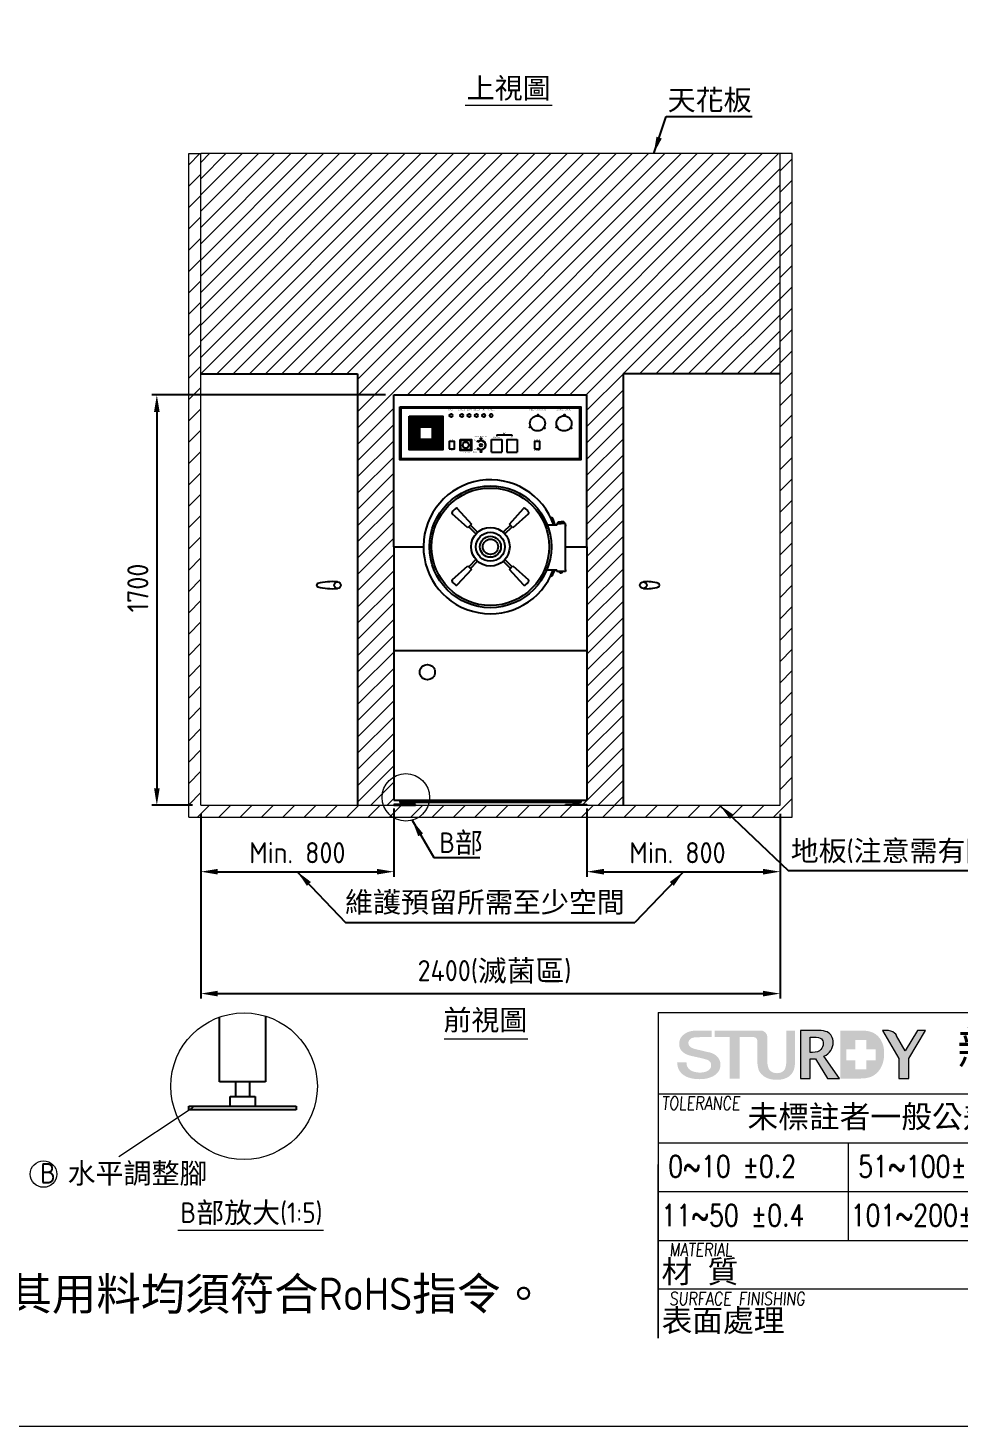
# Model space of a CAD drawing. Header units: millimetres. Extents: x -170975 to 84078, y -629 to 13147.
# Drawn here: x 75297 to 79155, y -629 to 5164 of the extents above; entities that cross this region are included whole.
import ezdxf

# ---------------------------------------------------------------- set-up
doc = ezdxf.new("R2010")
doc.units = ezdxf.units.MM
doc.linetypes.add('HIDDEN', pattern=[9.525, 6.35, -3.175])
doc.layers.get('0').update_dxf_attribs({"lineweight": 25})
for name, color, linetype, lineweight in [('D', 3, 'Continuous', 9), ('F', 7, 'Continuous', 15), ('H', 2, 'HIDDEN', 15), ('S', 4, 'Continuous', 15)]:
    doc.layers.add(name, color=color, linetype=linetype, lineweight=lineweight)
doc.styles.get("Standard").update_dxf_attribs({"font": 'KAIU.TTF'})
doc.styles.add('STU25', font='isocp2.shx')
doc.styles.add('Text', font='romans.shx', dxfattribs={"width": 0.8, "oblique": 10})
doc.dimstyles.new('STU25', dxfattribs={"dimscale": 35, "dimtxt": 2.5, "dimasz": 2, "dimexe": 0.6, "dimexo": 1, "dimgap": 1, "dimtad": 1, "dimdsep": 46, "dimtxsty": 'STU25', "dimcen": 2, "dimazin": 2, "dimtfac": 1, "dimtmove": 0, "dimatfit": 3, "dimfxl": 0, "dimtolj": 1, "dimtzin": 0, "dimarcsym": 0})
doc.dimstyles.new('STU25$7', dxfattribs={"dimscale": 35, "dimtxt": 2.5, "dimasz": 2, "dimexe": 1.25, "dimexo": 0.625, "dimgap": 1, "dimtad": 0, "dimdec": 4, "dimdsep": 46, "dimtxsty": 'STU25', "dimcen": 2.5, "dimazin": 2, "dimtfac": 1, "dimtdec": 4, "dimtmove": 0, "dimatfit": 3, "dimfxl": 0, "dimtolj": 1, "dimtzin": 0, "dimarcsym": 0})

# ---------------------------------------------------------------- blocks, each defined once
blk = doc.blocks.new('*D6')
at = {"layer": 'D', "color": 0, "lineweight": -2}
for p, q in [((76013.4, 1908.2), (76013.4, 1141.7)), ((78413.4, 1908.2), (78413.4, 1141.7)), ((76083.4, 1162.7), (78343.4, 1162.7))]:
    blk.add_line(p, q, dxfattribs=at)
at = {"layer": 'D', "color": 0}
for points in [[(76083.4, 1174.3), (76083.4, 1151), (76013.4, 1162.7)], [(78343.4, 1151), (78343.4, 1174.3), (78413.4, 1162.7)]]:
    blk.add_solid(points, dxfattribs=at)
at = {"layer": 'Defpoints', "color": 0}
for p in [(76013.4, 1943.2), (78413.4, 1943.2), (78413.4, 1162.7)]:
    blk.add_point(p, dxfattribs=at)
at = {"layer": 'D', "color": 0, "insert": (77230.3, 1252.8), "char_height": 87.5, "attachment_point": 5, "style": 'STU25'}
blk.add_mtext('\\A1;2400({\\f標楷體|b0|i0|c136|p65;滅菌區})', dxfattribs=at)
blk = doc.blocks.new('*D8')
at = {"layer": 'D', "color": 0, "lineweight": -2}
for p, q in [((76813.4, 1929.2), (76813.4, 1646.8)), ((76013.4, 1908.2), (76013.4, 1646.8)), ((76083.4, 1667.8), (76743.4, 1667.8))]:
    blk.add_line(p, q, dxfattribs=at)
at = {"layer": 'D', "color": 0}
for points in [[(76083.4, 1679.5), (76083.4, 1656.1), (76013.4, 1667.8)], [(76743.4, 1656.1), (76743.4, 1679.5), (76813.4, 1667.8)]]:
    blk.add_solid(points, dxfattribs=at)
at = {"layer": 'Defpoints', "color": 0}
for p in [(76013.4, 1943.2), (76813.4, 1964.2), (76813.4, 1667.8)]:
    blk.add_point(p, dxfattribs=at)
at = {"layer": 'D', "color": 0, "insert": (76413.4, 1746.5), "char_height": 87.5, "attachment_point": 5, "style": 'STU25'}
blk.add_mtext('\\A1;Min. 800', dxfattribs=at)
blk = doc.blocks.new('*D9')
at = {"layer": 'D', "color": 0, "lineweight": -2}
for p, q in [((77613.4, 1929.2), (77613.4, 1646.8)), ((78413.4, 1908.2), (78413.4, 1646.8)), ((77683.4, 1667.8), (78343.4, 1667.8))]:
    blk.add_line(p, q, dxfattribs=at)
at = {"layer": 'D', "color": 0}
for points in [[(77683.4, 1679.5), (77683.4, 1656.1), (77613.4, 1667.8)], [(78343.4, 1656.1), (78343.4, 1679.5), (78413.4, 1667.8)]]:
    blk.add_solid(points, dxfattribs=at)
at = {"layer": 'Defpoints', "color": 0}
for p in [(77613.4, 1964.2), (78413.4, 1943.2), (78413.4, 1667.8)]:
    blk.add_point(p, dxfattribs=at)
at = {"layer": 'D', "color": 0, "insert": (77988.4, 1746.5), "char_height": 87.5, "attachment_point": 5, "style": 'STU25'}
blk.add_mtext('\\A1;Min. 800', dxfattribs=at)
blk = doc.blocks.new('*D10')
at = {"layer": 'D', "color": 0, "lineweight": -2}
for p, q in [((76778.4, 3643.2), (75810.3, 3643.2)), ((75831.3, 3573.2), (75831.3, 2013.2)), ((75978.4, 1943.2), (75810.3, 1943.2))]:
    blk.add_line(p, q, dxfattribs=at)
at = {"layer": 'D', "color": 0}
for points in [[(75843, 3573.2), (75819.7, 3573.2), (75831.3, 3643.2)], [(75819.7, 2013.2), (75843, 2013.2), (75831.3, 1943.2)]]:
    blk.add_solid(points, dxfattribs=at)
at = {"layer": 'Defpoints', "color": 0}
for p in [(76813.4, 3643.2), (75831.3, 1943.2), (76013.4, 1943.2)]:
    blk.add_point(p, dxfattribs=at)
at = {"layer": 'D', "color": 0, "insert": (75752.6, 2843.2), "char_height": 87.5, "attachment_point": 5, "rotation": 90, "style": 'STU25'}
blk.add_mtext('\\A1;1700', dxfattribs=at)
blk = doc.blocks.new('新駿LOGO')
at = {"layer": 'F'}
h = blk.add_hatch(color=256, dxfattribs=at)
edge = h.paths.add_edge_path()
edge.add_spline(control_points=[(-529.05, -442.14), (-529.05, -442.31), (-529.02, -442.45), (-528.95, -442.56), (-528.89, -442.68), (-528.8, -442.78), (-528.69, -442.85), (-528.57, -442.93), (-528.44, -442.98), (-528.29, -443.01), (-528.15, -443.05), (-527.99, -443.07), (-527.81, -443.07), (-527.62, -443.07), (-527.47, -443.05), (-527.33, -443.01), (-527.2, -442.97), (-527.09, -442.92), (-527.01, -442.86), (-526.93, -442.8), (-526.87, -442.73), (-526.83, -442.65), (-526.8, -442.57), (-526.78, -442.49), (-526.78, -442.41), (-526.78, -442.25), (-526.82, -442.13), (-526.91, -442.05), (-526.99, -441.97), (-527.08, -441.91), (-527.18, -441.88), (-527.36, -441.83), (-527.56, -441.77), (-527.79, -441.72), (-528.02, -441.67), (-528.3, -441.61), (-528.64, -441.53), (-528.85, -441.48), (-529.02, -441.41), (-529.16, -441.34), (-529.3, -441.26), (-529.41, -441.17), (-529.5, -441.07), (-529.58, -440.98), (-529.64, -440.87), (-529.67, -440.77), (-529.7, -440.66), (-529.72, -440.55), (-529.72, -440.43), (-529.72, -440.22), (-529.67, -440.03), (-529.57, -439.87), (-529.46, -439.71), (-529.33, -439.58), (-529.16, -439.47), (-528.99, -439.37), (-528.85, -439.31), (-528.64, -439.26), (-528.43, -439.21), (-528.13, -439.2), (-527.91, -439.2), (-527.66, -439.2), (-526.73, -439.2), (-526.73, -439.2), (-526.73, -439.2), (-526.73, -439.81), (-526.73, -439.81), (-526.73, -439.81), (-528.14, -439.8), (-528.28, -439.83), (-528.39, -439.85), (-528.48, -439.86), (-528.56, -439.9), (-528.65, -439.94), (-528.72, -440), (-528.78, -440.07), (-528.84, -440.14), (-528.87, -440.23), (-528.87, -440.34), (-528.87, -440.5), (-528.81, -440.62), (-528.7, -440.7), (-528.6, -440.79), (-528.46, -440.85), (-528.28, -440.9), (-528.27, -440.9), (-528.19, -440.92), (-528.07, -440.95), (-527.94, -440.98), (-527.8, -441.01), (-527.65, -441.05), (-527.49, -441.09), (-527.34, -441.12), (-527.19, -441.16), (-527.04, -441.19), (-526.94, -441.21), (-526.87, -441.23), (-526.71, -441.27), (-526.58, -441.34), (-526.46, -441.41), (-526.34, -441.49), (-526.24, -441.58), (-526.16, -441.67), (-526.08, -441.77), (-526.02, -441.88), (-525.98, -441.99), (-525.94, -442.1), (-525.92, -442.22), (-525.92, -442.33), (-525.92, -442.57), (-525.98, -442.78), (-526.09, -442.95), (-526.2, -443.12), (-526.35, -443.26), (-526.53, -443.37), (-526.71, -443.48), (-526.92, -443.55), (-527.15, -443.61), (-527.39, -443.66), (-527.62, -443.68), (-527.87, -443.68), (-528.14, -443.68), (-528.41, -443.65), (-528.65, -443.59), (-528.9, -443.53), (-529.11, -443.44), (-529.3, -443.31), (-529.48, -443.19), (-529.63, -443.03), (-529.74, -442.83), (-529.84, -442.64), (-529.9, -442.41), (-529.91, -442.14), (-529.91, -442.14), (-529.05, -442.14), (-529.05, -442.14)], knot_values=[0, 0, 0, 0, 1, 1, 1, 2, 2, 2, 3, 3, 3, 4, 4, 4, 5, 5, 5, 6, 6, 6, 7, 7, 7, 8, 8, 8, 9, 9, 9, 10, 10, 10, 11, 11, 11, 12, 12, 12, 13, 13, 13, 14, 14, 14, 15, 15, 15, 16, 16, 16, 17, 17, 17, 18, 18, 18, 19, 19, 19, 20, 20, 20, 21, 21, 21, 22, 22, 22, 23, 23, 23, 24, 24, 24, 25, 25, 25, 26, 26, 26, 27, 27, 27, 28, 28, 28, 29, 29, 29, 30, 30, 30, 31, 31, 31, 32, 32, 32, 33, 33, 33, 34, 34, 34, 35, 35, 35, 36, 36, 36, 37, 37, 37, 38, 38, 38, 39, 39, 39, 40, 40, 40, 41, 41, 41, 42, 42, 42, 43, 43, 43, 44, 44, 44, 45, 45, 45, 45], degree=3, periodic=0)
edge = h.paths.add_edge_path()
edge.add_spline(control_points=[(-522.53, -440.14), (-522.54, -440.04), (-522.57, -439.94), (-522.63, -439.9), (-522.77, -439.79), (-522.9, -439.81), (-522.9, -439.81), (-522.9, -439.81), (-523.02, -439.81), (-523.02, -439.81), (-523.02, -439.81), (-524.14, -439.81), (-524.14, -439.81), (-524.14, -439.81), (-524.14, -443.62), (-524.14, -443.62), (-524.14, -443.62), (-525.06, -443.62), (-525.06, -443.62), (-525.06, -443.62), (-525.06, -439.81), (-525.06, -439.81), (-525.06, -439.81), (-526.47, -439.81), (-526.47, -439.81), (-526.47, -439.81), (-526.47, -439.2), (-526.47, -439.2), (-526.47, -439.2), (-522.39, -439.2), (-522.39, -439.2)], knot_values=[5.578051, 5.578051, 5.578051, 5.578051, 6, 6, 6, 7, 7, 7, 8, 8, 8, 9, 9, 9, 10, 10, 10, 11, 11, 11, 12, 12, 12, 13, 13, 13, 14, 14, 14, 15, 15, 15, 15], degree=3, periodic=0)
edge.add_spline(control_points=[(-522.4, -439.2), (-522.31, -439.2), (-522.22, -439.2), (-522.22, -439.2), (-522.22, -439.2), (-521.96, -439.19), (-521.76, -439.41), (-521.58, -439.61), (-521.61, -439.85), (-521.61, -439.85), (-521.61, -439.85), (-521.61, -441.92), (-521.61, -441.92), (-521.61, -442.41), (-521.52, -442.73), (-521.36, -442.89), (-521.19, -443.05), (-520.97, -443.13), (-520.71, -443.13), (-520.45, -443.13), (-520.24, -443.05), (-520.09, -442.89), (-519.93, -442.74), (-519.86, -442.43), (-519.86, -441.98), (-519.86, -441.98), (-519.86, -439.2), (-519.86, -439.2), (-519.86, -439.2), (-519.05, -439.2), (-519.05, -439.2), (-519.05, -439.2), (-519.05, -441.92), (-519.05, -441.92), (-519.05, -442.43), (-519.12, -442.8), (-519.25, -443.02), (-519.38, -443.24), (-519.56, -443.42), (-519.8, -443.54), (-520.05, -443.67), (-520.35, -443.74), (-520.73, -443.74), (-521.09, -443.74), (-521.41, -443.68), (-521.67, -443.56), (-521.93, -443.44), (-522.14, -443.26), (-522.3, -443.03), (-522.45, -442.8), (-522.53, -442.42), (-522.53, -441.91), (-522.53, -441.91), (-522.53, -440.92), (-522.53, -440.14)], knot_values=[0.44538, 0.44538, 0.44538, 0.44538, 1, 1, 1, 2, 2, 2, 3, 3, 3, 4, 4, 4, 5, 5, 5, 6, 6, 6, 7, 7, 7, 8, 8, 8, 9, 9, 9, 10, 10, 10, 11, 11, 11, 12, 12, 12, 13, 13, 13, 14, 14, 14, 15, 15, 15, 16, 16, 16, 17, 17, 17, 17.603917, 17.603917, 17.603917, 17.603917], degree=3, periodic=0)
h = blk.add_hatch(color=256, dxfattribs=at)
edge = h.paths.add_edge_path()
edge.add_spline(control_points=[(-526.47, -439.2), (-526.47, -439.2), (-526.47, -439.81), (-526.47, -439.81)], knot_values=[-14, -14, -14, -14, -13, -13, -13, -13], degree=3, periodic=0)
edge.add_spline(control_points=[(-526.47, -439.81), (-526.47, -439.81), (-525.06, -439.81), (-525.06, -439.81)], knot_values=[-13, -13, -13, -13, -12, -12, -12, -12], degree=3, periodic=0)
edge.add_spline(control_points=[(-525.06, -439.81), (-525.06, -439.81), (-525.06, -443.62), (-525.06, -443.62)], knot_values=[-12, -12, -12, -12, -11, -11, -11, -11], degree=3, periodic=0)
edge.add_spline(control_points=[(-525.06, -443.62), (-525.06, -443.62), (-524.14, -443.62), (-524.14, -443.62)], knot_values=[-11, -11, -11, -11, -10, -10, -10, -10], degree=3, periodic=0)
edge.add_spline(control_points=[(-524.14, -443.62), (-524.14, -443.62), (-524.14, -439.81), (-524.14, -439.81)], knot_values=[-10, -10, -10, -10, -9, -9, -9, -9], degree=3, periodic=0)
edge.add_spline(control_points=[(-524.14, -439.81), (-524.14, -439.81), (-523.02, -439.81), (-523.02, -439.81)], knot_values=[-9, -9, -9, -9, -8, -8, -8, -8], degree=3, periodic=0)
edge.add_spline(control_points=[(-523.02, -439.81), (-523.02, -439.81), (-522.9, -439.81), (-522.9, -439.81)], knot_values=[-8, -8, -8, -8, -7, -7, -7, -7], degree=3, periodic=0)
edge.add_spline(control_points=[(-522.9, -439.81), (-522.9, -439.81), (-522.77, -439.79), (-522.63, -439.9)], knot_values=[-7, -7, -7, -7, -6, -6, -6, -6], degree=3, periodic=0)
edge.add_spline(control_points=[(-522.63, -439.9), (-522.57, -439.94), (-522.54, -440.04), (-522.53, -440.14)], knot_values=[-6, -6, -6, -6, -5.578051, -5.578051, -5.578051, -5.578051], degree=3, periodic=0)
edge.add_spline(control_points=[(-522.53, -440.14), (-522.53, -440.92), (-522.53, -441.91), (-522.53, -441.91)], knot_values=[-17.603917, -17.603917, -17.603917, -17.603917, -17, -17, -17, -17], degree=3, periodic=0)
edge.add_spline(control_points=[(-522.53, -441.91), (-522.53, -442.42), (-522.45, -442.8), (-522.3, -443.03)], knot_values=[-17, -17, -17, -17, -16, -16, -16, -16], degree=3, periodic=0)
edge.add_spline(control_points=[(-522.3, -443.03), (-522.14, -443.26), (-521.93, -443.44), (-521.67, -443.56)], knot_values=[-16, -16, -16, -16, -15, -15, -15, -15], degree=3, periodic=0)
edge.add_spline(control_points=[(-521.67, -443.56), (-521.41, -443.68), (-521.09, -443.74), (-520.73, -443.74)], knot_values=[-15, -15, -15, -15, -14, -14, -14, -14], degree=3, periodic=0)
edge.add_spline(control_points=[(-520.73, -443.74), (-520.35, -443.74), (-520.05, -443.67), (-519.8, -443.54)], knot_values=[-14, -14, -14, -14, -13, -13, -13, -13], degree=3, periodic=0)
edge.add_spline(control_points=[(-519.8, -443.54), (-519.56, -443.42), (-519.38, -443.24), (-519.25, -443.02)], knot_values=[-13, -13, -13, -13, -12, -12, -12, -12], degree=3, periodic=0)
edge.add_spline(control_points=[(-519.25, -443.02), (-519.12, -442.8), (-519.05, -442.43), (-519.05, -441.92)], knot_values=[-12, -12, -12, -12, -11, -11, -11, -11], degree=3, periodic=0)
edge.add_spline(control_points=[(-519.05, -441.92), (-519.05, -441.92), (-519.05, -439.2), (-519.05, -439.2)], knot_values=[-11, -11, -11, -11, -10, -10, -10, -10], degree=3, periodic=0)
edge.add_spline(control_points=[(-519.05, -439.2), (-519.05, -439.2), (-519.86, -439.2), (-519.86, -439.2)], knot_values=[-10, -10, -10, -10, -9, -9, -9, -9], degree=3, periodic=0)
edge.add_spline(control_points=[(-519.86, -439.2), (-519.86, -439.2), (-519.86, -441.98), (-519.86, -441.98)], knot_values=[-9, -9, -9, -9, -8, -8, -8, -8], degree=3, periodic=0)
edge.add_spline(control_points=[(-519.86, -441.98), (-519.86, -442.43), (-519.93, -442.74), (-520.09, -442.89)], knot_values=[-8, -8, -8, -8, -7, -7, -7, -7], degree=3, periodic=0)
edge.add_spline(control_points=[(-520.09, -442.89), (-520.24, -443.05), (-520.45, -443.13), (-520.71, -443.13)], knot_values=[-7, -7, -7, -7, -6, -6, -6, -6], degree=3, periodic=0)
edge.add_spline(control_points=[(-520.71, -443.13), (-520.97, -443.13), (-521.19, -443.05), (-521.36, -442.89)], knot_values=[-6, -6, -6, -6, -5, -5, -5, -5], degree=3, periodic=0)
edge.add_spline(control_points=[(-521.36, -442.89), (-521.52, -442.73), (-521.61, -442.41), (-521.61, -441.92)], knot_values=[-5, -5, -5, -5, -4, -4, -4, -4], degree=3, periodic=0)
edge.add_spline(control_points=[(-521.61, -441.92), (-521.61, -441.92), (-521.61, -439.85), (-521.61, -439.85)], knot_values=[-4, -4, -4, -4, -3, -3, -3, -3], degree=3, periodic=0)
edge.add_spline(control_points=[(-521.61, -439.85), (-521.61, -439.85), (-521.61, -439.85), (-521.61, -439.85)], knot_values=[-3, -3, -3, -3, -2.999949, -2.999949, -2.999949, -2.999949], degree=3, periodic=0)
edge.add_spline(control_points=[(-521.61, -439.85), (-521.61, -439.85), (-521.58, -439.61), (-521.76, -439.41)], knot_values=[-2.999949, -2.999949, -2.999949, -2.999949, -2, -2, -2, -2], degree=3, periodic=0)
edge.add_spline(control_points=[(-521.76, -439.41), (-521.96, -439.19), (-522.22, -439.2), (-522.22, -439.2)], knot_values=[-2, -2, -2, -2, -1, -1, -1, -1], degree=3, periodic=0)
edge.add_spline(control_points=[(-522.22, -439.2), (-522.22, -439.2), (-526.47, -439.2), (-526.47, -439.2)], knot_values=[-15, -15, -15, -15, -14, -14, -14, -14], degree=3, periodic=0)
h = blk.add_hatch(color=256, dxfattribs=at)
edge = h.paths.add_edge_path()
edge.add_spline(control_points=[(-518.54, -443.62), (-518.54, -443.62), (-518.54, -439.2), (-518.54, -439.2), (-518.54, -439.2), (-516.88, -439.2), (-516.88, -439.2), (-516.55, -439.2), (-516.29, -439.25), (-516.11, -439.33), (-515.93, -439.41), (-515.79, -439.54), (-515.69, -439.72), (-515.59, -439.89), (-515.54, -440.08), (-515.54, -440.3), (-515.54, -440.56), (-515.61, -440.8), (-515.76, -441.03), (-515.91, -441.26), (-516.12, -441.44), (-516.39, -441.56), (-516.39, -441.56), (-514.95, -443.62), (-514.95, -443.62), (-514.95, -443.62), (-516.07, -443.62), (-516.07, -443.62), (-516.07, -443.62), (-517.17, -441.81), (-517.17, -441.81), (-517.17, -441.81), (-517.67, -441.81), (-517.67, -441.81), (-517.67, -441.81), (-517.67, -443.62), (-517.67, -443.62), (-517.67, -443.62), (-518.54, -443.62), (-518.54, -443.62)], knot_values=[0, 0, 0, 0, 1, 1, 1, 2, 2, 2, 3, 3, 3, 4, 4, 4, 5, 5, 5, 6, 6, 6, 7, 7, 7, 8, 8, 8, 9, 9, 9, 10, 10, 10, 11, 11, 11, 12, 12, 12, 13, 13, 13, 13], degree=3, periodic=1)
edge = h.paths.add_edge_path(flags=16)
edge.add_spline(control_points=[(-517.67, -441.21), (-517.67, -441.21), (-517.46, -441.21), (-517.46, -441.21), (-517.08, -441.21), (-516.82, -441.13), (-516.68, -440.96), (-516.53, -440.8), (-516.46, -440.61), (-516.46, -440.4), (-516.46, -440.22), (-516.52, -440.08), (-516.63, -439.97), (-516.75, -439.86), (-516.99, -439.81), (-517.35, -439.81), (-517.35, -439.81), (-517.67, -439.81), (-517.67, -439.81), (-517.67, -439.81), (-517.67, -441.21), (-517.67, -441.21)], knot_values=[0, 0, 0, 0, 1, 1, 1, 2, 2, 2, 3, 3, 3, 4, 4, 4, 5, 5, 5, 6, 6, 6, 7, 7, 7, 7], degree=3, periodic=1)
h = blk.add_hatch(color=256, dxfattribs=at)
edge = h.paths.add_edge_path()
edge.add_spline(control_points=[(-514.87, -443.62), (-514.87, -443.62), (-513.05, -443.62), (-513.05, -443.62)], knot_values=[-9, -9, -9, -9, -8, -8, -8, -8], degree=3, periodic=0)
edge.add_spline(control_points=[(-513.05, -443.62), (-512.51, -443.62), (-512.09, -443.52), (-511.79, -443.32)], knot_values=[-8, -8, -8, -8, -7, -7, -7, -7], degree=3, periodic=0)
edge.add_spline(control_points=[(-511.79, -443.32), (-511.48, -443.12), (-511.25, -442.85), (-511.09, -442.5)], knot_values=[-7, -7, -7, -7, -6, -6, -6, -6], degree=3, periodic=0)
edge.add_spline(control_points=[(-511.09, -442.5), (-510.93, -442.15), (-510.85, -441.76), (-510.85, -441.32)], knot_values=[-6, -6, -6, -6, -5, -5, -5, -5], degree=3, periodic=0)
edge.add_spline(control_points=[(-510.85, -441.32), (-510.85, -440.87), (-510.93, -440.49), (-511.1, -440.17)], knot_values=[-5, -5, -5, -5, -4, -4, -4, -4], degree=3, periodic=0)
edge.add_spline(control_points=[(-511.1, -440.17), (-511.27, -439.85), (-511.49, -439.61), (-511.78, -439.45)], knot_values=[-4, -4, -4, -4, -3, -3, -3, -3], degree=3, periodic=0)
edge.add_spline(control_points=[(-511.78, -439.45), (-512.06, -439.29), (-512.46, -439.2), (-512.97, -439.2)], knot_values=[-3, -3, -3, -3, -2, -2, -2, -2], degree=3, periodic=0)
edge.add_spline(control_points=[(-512.97, -439.2), (-512.97, -439.2), (-514.87, -439.2), (-514.87, -439.2)], knot_values=[-2, -2, -2, -2, -1, -1, -1, -1], degree=3, periodic=0)
edge.add_spline(control_points=[(-514.87, -439.2), (-514.87, -439.2), (-514.87, -443.62), (-514.87, -443.62)], knot_values=[-1, -1, -1, -1, 0, 0, 0, 0], degree=3, periodic=0)
h.paths.add_polyline_path([(-514.34, -441.95), (-514.34, -440.92), (-513.51, -440.92), (-513.51, -440.07), (-512.48, -440.07), (-512.48, -440.92), (-511.64, -440.92), (-511.64, -441.95), (-512.48, -441.95), (-512.48, -442.77), (-513.51, -442.77), (-513.51, -441.95)], flags=16)
h = blk.add_hatch(color=256, dxfattribs=at)
edge = h.paths.add_edge_path()
edge.add_spline(control_points=[(-509.51, -443.62), (-509.51, -443.62), (-509.51, -441.77), (-509.51, -441.77), (-509.51, -441.77), (-511, -439.2), (-511, -439.2), (-511, -439.2), (-510.64, -439.2), (-510.64, -439.2), (-510.64, -439.2), (-510.3, -439.19), (-510.04, -439.32), (-509.79, -439.45), (-509.71, -439.68), (-509.71, -439.68), (-509.71, -439.68), (-508.9, -441.07), (-508.9, -441.07), (-508.9, -441.07), (-507.78, -439.2), (-507.78, -439.2), (-507.78, -439.2), (-507.05, -439.2), (-507.05, -439.2), (-507.05, -439.2), (-508.59, -441.77), (-508.59, -441.77), (-508.59, -441.77), (-508.59, -443.62), (-508.59, -443.62), (-508.59, -443.62), (-509.51, -443.62), (-509.51, -443.62)], knot_values=[0, 0, 0, 0, 1, 1, 1, 2, 2, 2, 3, 3, 3, 4, 4, 4, 5, 5, 5, 6, 6, 6, 7, 7, 7, 8, 8, 8, 9, 9, 9, 10, 10, 10, 11, 11, 11, 11], degree=3, periodic=1)
at = {"layer": 'F', "lineweight": 0}
for points, knots in [([(-518.54, -443.62), (-518.54, -443.62), (-518.54, -439.2), (-518.54, -439.2), (-518.54, -439.2), (-516.88, -439.2), (-516.88, -439.2), (-516.55, -439.2), (-516.29, -439.25), (-516.11, -439.33), (-515.93, -439.41), (-515.79, -439.54), (-515.69, -439.72), (-515.59, -439.89), (-515.54, -440.08), (-515.54, -440.3), (-515.54, -440.56), (-515.61, -440.8), (-515.76, -441.03), (-515.91, -441.26), (-516.12, -441.44), (-516.39, -441.56), (-516.39, -441.56), (-514.95, -443.62), (-514.95, -443.62), (-514.95, -443.62), (-516.07, -443.62), (-516.07, -443.62), (-516.07, -443.62), (-517.17, -441.81), (-517.17, -441.81), (-517.17, -441.81), (-517.67, -441.81), (-517.67, -441.81), (-517.67, -441.81), (-517.67, -443.62), (-517.67, -443.62), (-517.67, -443.62), (-518.54, -443.62), (-518.54, -443.62)], [0, 0, 0, 0, 1, 1, 1, 2, 2, 2, 3, 3, 3, 4, 4, 4, 5, 5, 5, 6, 6, 6, 7, 7, 7, 8, 8, 8, 9, 9, 9, 10, 10, 10, 11, 11, 11, 12, 12, 12, 13, 13, 13, 13]), ([(-517.67, -441.21), (-517.67, -441.21), (-517.46, -441.21), (-517.46, -441.21), (-517.08, -441.21), (-516.82, -441.13), (-516.68, -440.96), (-516.53, -440.8), (-516.46, -440.61), (-516.46, -440.4), (-516.46, -440.22), (-516.52, -440.08), (-516.63, -439.97), (-516.75, -439.86), (-516.99, -439.81), (-517.35, -439.81), (-517.35, -439.81), (-517.67, -439.81), (-517.67, -439.81), (-517.67, -439.81), (-517.67, -441.21), (-517.67, -441.21)], [0, 0, 0, 0, 1, 1, 1, 2, 2, 2, 3, 3, 3, 4, 4, 4, 5, 5, 5, 6, 6, 6, 7, 7, 7, 7]), ([(-509.51, -443.62), (-509.51, -443.62), (-509.51, -441.77), (-509.51, -441.77), (-509.51, -441.77), (-511, -439.2), (-511, -439.2), (-511, -439.2), (-510.64, -439.2), (-510.64, -439.2), (-510.64, -439.2), (-510.3, -439.19), (-510.04, -439.32), (-509.79, -439.45), (-509.71, -439.68), (-509.71, -439.68), (-509.71, -439.68), (-508.9, -441.07), (-508.9, -441.07), (-508.9, -441.07), (-507.78, -439.2), (-507.78, -439.2), (-507.78, -439.2), (-507.05, -439.2), (-507.05, -439.2), (-507.05, -439.2), (-508.59, -441.77), (-508.59, -441.77), (-508.59, -441.77), (-508.59, -443.62), (-508.59, -443.62), (-508.59, -443.62), (-509.51, -443.62), (-509.51, -443.62)], [0, 0, 0, 0, 1, 1, 1, 2, 2, 2, 3, 3, 3, 4, 4, 4, 5, 5, 5, 6, 6, 6, 7, 7, 7, 8, 8, 8, 9, 9, 9, 10, 10, 10, 11, 11, 11, 11])]:
    blk.add_open_spline(points, degree=3, knots=knots, dxfattribs=at)
at = {"attachment_point": 1, "style": 'STU25'}
for s, insert, char_height in [('{\\f標楷體|b0|i0|c136|p65;新駿實業股份有限公司}', (-504.12, -439.33), 3.25), ('{\\f標楷體|b0|i0|c136|p65;STURDY\\H0.9667x; \\H1.034x;INDUSTRIAL CO.,LTD.}', (-455.51, -439.78), 3)]:
    blk.add_mtext(s, dxfattribs=dict(at, insert=insert, char_height=char_height))
blk = doc.blocks.new('H421')
at = {"layer": 'F', "color": 7}
for p, q in [((155.91, 38.09), (286.91, 38.09)), ((211.36, 38.09), (286.91, 38.09)), ((155.91, 30.59), (286.91, 30.59)), ((192.41, 30.59), (192.41, 17.09)), ((242.66, 30.59), (242.66, 17.09)), ((257.41, 30.59), (257.41, 17.09)), ((272.16, 30.59), (272.16, 17.09)), ((155.91, 26.09), (227.91, 26.09)), ((173.41, 26.09), (173.41, 17.09)), ((211.41, 26.09), (211.41, 17.09)), ((155.91, 8.09), (155.91, 24.09)), ((155.91, 21.59), (286.91, 21.59)), ((214.91, 21.59), (286.91, 21.59)), ((227.91, 21.59), (286.91, 21.59)), ((155.91, 17.09), (286.91, 17.09)), ((211.41, 17.09), (211.41, 12.59)), ((227.91, 17.09), (227.91, 8.09)), ((286.91, 12.59), (155.91, 12.59))]:
    blk.add_line(p, q, dxfattribs=at)
at = {"layer": 'F'}
for p, q in [((155.91, 38.09), (155.91, 17.09)), ((227.91, 30.59), (227.91, 17.09)), ((155.91, 24.09), (155.91, 16.09)), ((155.91, 17.09), (155.91, 8.09)), ((192.41, 17.09), (192.41, 8.09))]:
    blk.add_line(p, q, dxfattribs=at)
at = {"layer": 'F', "color": 0}
for p, q in [((220.66, 21.32), (220.66, 20.14)), ((223.77, 20.14), (227.5, 20.92)), ((227.5, 20.92), (227.5, 17.84)), ((218.72, 19.38), (219.89, 19.38)), ((220.27, 19.38), (221.04, 19.38)), ((220.66, 19.77), (220.66, 19)), ((221.42, 19.38), (222.57, 19.38)), ((223.49, 19.38), (224.81, 19.38)), ((223.77, 20.14), (223.77, 18.62)), ((225.34, 19.38), (225.81, 19.38)), ((226.31, 19.38), (228.03, 19.38)), ((220.66, 18.62), (220.66, 17.45)), ((223.77, 18.62), (227.5, 17.84))]:
    blk.add_line(p, q, dxfattribs=at)
for radius in [1.54, 0.762]:
    blk.add_circle((220.66, 19.38), radius, dxfattribs=at)
blk.add_blockref('新駿LOGO', (687.56, 475.62))
at = {"layer": 'F', "color": 1, "lineweight": 15, "style": 'Text', "oblique": 5, "width": 0.8}
for s, height, p in [('TOLERANCE', 1.2, (156.23, 29.13)), ('DESIGNED', 1.2, (228.57, 29.01)), ('DRAWN', 1.245, (243.23, 29.03)), ('VERIFIED', 1.2, (257.72, 29.09)), ('APPROVED', 1.2, (272.5, 29.06)), ('VIEWPOINT', 1.2, (211.83, 20.13)), ('MATERIAL', 1.2, (156.92, 15.63)), ('SCALE', 1.2, (193.44, 15.63)), ('UNIT', 1.2, (212.42, 15.63)), ('NAME', 1.2, (229.41, 15.63)), ('SURFACE FINISHING', 1.2, (156.92, 11.13)), ('MODEL NO.', 1.2, (193.44, 11.13)), ('DWG.NO.', 1.2, (229.41, 11.13))]:
    blk.add_text(s, height=height, dxfattribs=at).set_placement(p)
at = {"layer": 'F', "lineweight": -3}
for s, height, p in [('未標註者一般公差表', 2.076, (164.12, 27.45)), ('未標示之圓角為R1導角為C1', 2.0757, (192.54, 27.58)), ('設計:', 2.076, (228.54, 26.61)), ('繪圖:', 2.076, (243.32, 26.66)), ('校核:', 2.076, (257.59, 26.57)), ('核准:', 2.076, (272.41, 26.52)), ('視角', 2.076, (211.71, 17.69)), ('材 質', 2.076, (156.21, 13.19)), ('比例', 2.076, (192.73, 13.19)), ('單位', 2.076, (211.71, 13.19)), ('圖 名', 2.076, (228.7, 13.19)), ('表面處理', 2.076, (156.21, 8.69)), ('代表機種', 2.076, (192.73, 8.69)), ('圖 號', 2.076, (228.7, 8.69))]:
    blk.add_text(s, height=height, dxfattribs=at).set_placement(p)
at = {"layer": 'F', "lineweight": 20, "style": 'Text', "width": 0.8}
for s, p in [('0~10 ±0.2', (156.82, 22.91)), ('51~100±0.6', (174.32, 22.91)), ('201~500±1', (192.72, 22.91)), ('ANGLE  ±1%%D', (212.68, 22.91)), ('11~50 ±0.4', (156.2, 18.41)), ('101~200±0.8', (173.63, 18.41)), ('501~X  ±2', (192.72, 18.41))]:
    blk.add_text(s, height=2, dxfattribs=at).set_placement(p)

msp = doc.modelspace()

# ---------------------------------------------------------------- hatches: boundary and pattern name
h = msp.add_hatch(color=256)
h.paths.add_polyline_path([(76838.402, 3594.169), (76838.402, 3374.169), (77588.402, 3374.169), (77588.402, 3594.169)])
h.paths.add_polyline_path([(76843.902, 3589.669), (76843.902, 3379.169), (77582.902, 3379.169), (77582.902, 3589.669)], flags=16)
h = msp.add_hatch(color=256)
h.paths.add_polyline_path([(77134.402, 3458.419), (77088.402, 3458.419), (77088.402, 3412.419), (77134.402, 3412.419)])
h.paths.add_polyline_path([(77131.402, 3455.419), (77131.402, 3415.419), (77091.402, 3415.419), (77091.402, 3455.419)], flags=16)
at = {"layer": 'D'}
h = msp.add_hatch(dxfattribs=at)
h.set_pattern_fill('ANSI31', color=256, scale=15, style=0)
h.set_pattern_definition([(45, (49851.345, -2.88), (-33.67596, 33.67596), [])])
h.paths.add_polyline_path([(77613.402, 3644.169), (77613.402, 3014.169), (77613.402, 2584.169), (77613.402, 1964.169), (77588.402, 1964.169), (77588.402, 1954.169), (77578.794, 1954.169), (77578.794, 1949.065), (77581.691, 1946.169), (77612.902, 1946.169), (77612.902, 1943.169), (77763.402, 1943.169), (77763.402, 3730.104), (78413.402, 3730.104), (78413.402, 4643.169), (76013.402, 4643.169), (76013.402, 3730.104), (76663.402, 3730.104), (76663.402, 1943.169), (76813.902, 1943.169), (76813.902, 1946.169), (76845.113, 1946.169), (76848.01, 1949.065), (76848.01, 1954.169), (76838.402, 1954.169), (76838.402, 1964.169), (76813.402, 1964.169), (76813.402, 2584.169), (76813.402, 3014.169), (76813.402, 3644.169)])
at = {"layer": 'H', "ltscale": 5}
h = msp.add_hatch(dxfattribs=at)
h.set_pattern_fill('ANSI31', color=256, scale=500, style=0)
h.set_pattern_definition([(45, (294213.47, 22559.1), (-44.194174, 44.194174), [])])
h.paths.add_polyline_path([(78463.402, 1893.169), (78463.402, 4643.169), (78413.402, 4643.169), (78413.402, 1943.169), (76013.402, 1943.169), (76013.402, 4643.169), (75963.402, 4643.169), (75963.402, 1893.169)])
h.paths.add_polyline_path([(78463.402, 4643.169), (78413.402, 4643.169)], flags=16)
h.paths.add_polyline_path([(75963.402, 4643.169), (76013.402, 4643.169)], flags=16)

# ---------------------------------------------------------------- linework, layer by layer
for p, q in [((76013.402, 3730.104), (76663.402, 3730.104)), ((76663.402, 3730.104), (76663.402, 1943.169)), ((77763.402, 3730.104), (77763.402, 1943.169)), ((78413.402, 3730.104), (77763.402, 3730.104)), ((76813.402, 3014.169), (76813.402, 3644.169)), ((76813.402, 3644.169), (77613.402, 3644.169)), ((77613.402, 3014.169), (77613.402, 3644.169)), ((76843.902, 3589.669), (77582.902, 3589.669)), ((76843.902, 3379.169), (76843.902, 3589.669)), ((76876.402, 3555.169), (76920.402, 3511.169)), ((76972.402, 3511.169), (77016.402, 3555.169)), ((77582.902, 3589.669), (77582.902, 3379.169)), ((77239.402, 3478.169), (77302.402, 3478.169)), ((77239.402, 3478.169), (77239.402, 3473.169)), ((77269.902, 3478.169), (77269.902, 3483.169)), ((77302.402, 3478.169), (77302.402, 3473.169)), ((76920.402, 3459.169), (76876.402, 3415.169)), ((76972.402, 3459.169), (77016.402, 3415.169)), ((77161.674, 3447.897), (77158.846, 3450.725)), ((77161.674, 3422.441), (77158.846, 3419.613)), ((77160.985, 3450.001), (77159.569, 3451.416)), ((77160.985, 3420.337), (77159.569, 3418.922)), ((77183.402, 3453.03), (77184.302, 3454.816)), ((77184.284, 3452.557), (77185.185, 3454.345)), ((77218.052, 3458.169), (77260.752, 3458.169)), ((77218.052, 3405.669), (77218.052, 3458.169)), ((77260.752, 3458.169), (77260.752, 3405.669)), ((77281.052, 3458.169), (77281.052, 3405.669)), ((77281.052, 3458.169), (77323.752, 3458.169)), ((77323.752, 3458.169), (77323.752, 3405.669)), ((77582.902, 3379.169), (76843.902, 3379.169)), ((77218.052, 3405.669), (77260.752, 3405.669)), ((77281.052, 3405.669), (77323.752, 3405.669)), ((77119.82, 3092.901), (77055.12, 3151.237)), ((77076.333, 3172.451), (77134.67, 3107.75)), ((77292.134, 3107.75), (77350.47, 3172.451)), ((77371.684, 3151.237), (77306.983, 3092.901)), ((77463.895, 3133.581), (77469.312, 3136.163)), ((77134.67, 3107.75), (77119.82, 3092.901)), ((77123.886, 3096.967), (77153.574, 3067.279)), ((77160.292, 3073.997), (77130.604, 3103.685)), ((77296.2, 3103.685), (77266.512, 3073.997)), ((77273.229, 3067.279), (77302.917, 3096.967)), ((77306.983, 3092.901), (77292.134, 3107.75)), ((77488.859, 3103.669), (77439.857, 3103.669)), ((77488.859, 3111.169), (77488.859, 3103.669)), ((77523.859, 3111.169), (77488.859, 3111.169)), ((77494.748, 3117.896), (77493.844, 3116.992)), ((77493.844, 3112.073), (77493.844, 3116.992)), ((77493.844, 3112.073), (77494.748, 3111.169)), ((77494.748, 3117.896), (77506.359, 3117.896)), ((77494.748, 3111.169), (77506.359, 3111.169)), ((77517.971, 3117.896), (77506.359, 3117.896)), ((77517.971, 3111.169), (77506.359, 3111.169)), ((77517.971, 3117.896), (77518.874, 3116.992)), ((77518.874, 3112.073), (77517.971, 3111.169)), ((77518.874, 3112.073), (77518.874, 3116.992)), ((77523.859, 3103.669), (77523.859, 3111.169)), ((77523.859, 3105.169), (77523.859, 3099.169)), ((77523.859, 2918.669), (77523.859, 3103.669)), ((76813.402, 3014.169), (76935.902, 3014.169)), ((76813.402, 3014.169), (76813.402, 2584.169)), ((76813.402, 3014.169), (76935.902, 3014.169)), ((77523.859, 3014.169), (77613.402, 3014.169)), ((77523.859, 3014.169), (77613.402, 3014.169)), ((77613.402, 3014.169), (77613.402, 2584.169)), ((77153.574, 2961.059), (77123.886, 2931.371)), ((77302.917, 2931.371), (77273.229, 2961.059)), ((77055.504, 2877.447), (77119.82, 2935.437)), ((77134.67, 2920.588), (77076.333, 2855.887)), ((77119.82, 2935.437), (77134.67, 2920.588)), ((77130.604, 2924.654), (77160.292, 2954.342)), ((77266.512, 2954.342), (77296.2, 2924.654)), ((77292.134, 2920.588), (77306.983, 2935.437)), ((77350.124, 2856.272), (77292.134, 2920.588)), ((77306.983, 2935.437), (77371.684, 2877.101)), ((77437.393, 2918.669), (77488.859, 2918.669)), ((77488.859, 2911.169), (77488.859, 2918.669)), ((77523.859, 2911.169), (77488.859, 2911.169)), ((77501.552, 2905.774), (77500.826, 2911.169)), ((77501.552, 2905.774), (77506.359, 2905.774)), ((77511.167, 2905.774), (77506.359, 2905.774)), ((77511.167, 2905.774), (77511.893, 2911.169)), ((77523.859, 2923.169), (77523.859, 2929.169)), ((77523.859, 2918.669), (77523.859, 2911.169)), ((77463.895, 2894.757), (77469.312, 2892.175)), ((76813.402, 2584.169), (77613.402, 2584.169)), ((76813.402, 2584.169), (76813.402, 1964.169)), ((76813.402, 2584.169), (77613.402, 2584.169)), ((77613.402, 2584.169), (77613.402, 1964.169)), ((76813.402, 1964.169), (77613.402, 1964.169)), ((76902.902, 1946.169), (76813.902, 1946.169)), ((76813.902, 1946.169), (76813.902, 1943.169)), ((76813.902, 1943.169), (76902.902, 1943.169)), ((76838.402, 1964.169), (76838.402, 1954.169)), ((77588.402, 1954.169), (76838.402, 1954.169)), ((76845.113, 1946.169), (76848.01, 1949.065)), ((76848.01, 1954.169), (76848.01, 1946.169)), ((76868.794, 1954.169), (76848.01, 1954.169)), ((76853.206, 1954.169), (76853.206, 1946.169)), ((76863.598, 1954.169), (76863.598, 1946.169)), ((76868.794, 1946.169), (76868.794, 1954.169)), ((76871.691, 1946.169), (76868.794, 1949.065)), ((76902.902, 1943.169), (76902.902, 1946.169)), ((77523.902, 1946.169), (77612.902, 1946.169)), ((77523.902, 1943.169), (77523.902, 1946.169)), ((77612.902, 1943.169), (77523.902, 1943.169)), ((77555.113, 1946.169), (77558.01, 1949.065)), ((77558.01, 1954.169), (77578.794, 1954.169)), ((77558.01, 1946.169), (77558.01, 1954.169)), ((77563.206, 1954.169), (77563.206, 1946.169)), ((77573.598, 1954.169), (77573.598, 1946.169)), ((77578.794, 1954.169), (77578.794, 1946.169)), ((77581.691, 1946.169), (77578.794, 1949.065)), ((77588.402, 1964.169), (77588.402, 1954.169)), ((77612.902, 1946.169), (77612.902, 1943.169)), ((76091.624, 796.574), (76091.624, 1065.399)), ((76281.624, 1069.374), (76281.624, 796.574)), ((76281.624, 796.574), (76091.624, 796.574)), ((76156.624, 796.574), (76156.624, 736.574)), ((76216.624, 736.574), (76216.624, 796.574)), ((75964.124, 681.574), (75964.124, 696.574)), ((75964.124, 696.574), (76409.124, 696.574)), ((76134.662, 696.574), (76134.662, 736.574)), ((76134.662, 736.574), (76238.586, 736.574)), ((76238.586, 736.574), (76238.586, 696.574)), ((76409.124, 696.574), (76409.124, 681.574)), ((76409.124, 681.574), (75964.124, 681.574))]:
    msp.add_line(p, q)
for points in [[(76838.402, 3594.169), (77588.402, 3594.169), (77588.402, 3374.169), (76838.402, 3374.169)], [(76876.402, 3555.169), (77016.402, 3555.169), (77016.402, 3415.169), (76876.402, 3415.169)], [(76880.402, 3551.169), (77012.402, 3551.169), (77012.402, 3419.169), (76880.402, 3419.169)], [(76884.402, 3547.169), (77008.402, 3547.169), (77008.402, 3423.169), (76884.402, 3423.169)], [(76888.402, 3543.169), (77004.402, 3543.169), (77004.402, 3427.169), (76888.402, 3427.169)], [(76892.402, 3539.169), (77000.402, 3539.169), (77000.402, 3431.169), (76892.402, 3431.169)], [(76896.402, 3535.169), (76996.402, 3535.169), (76996.402, 3435.169), (76896.402, 3435.169)], [(76900.402, 3531.169), (76992.402, 3531.169), (76992.402, 3439.169), (76900.402, 3439.169)], [(76904.402, 3527.169), (76988.402, 3527.169), (76988.402, 3443.169), (76904.402, 3443.169)], [(76908.402, 3523.169), (76984.402, 3523.169), (76984.402, 3447.169), (76908.402, 3447.169)], [(76912.402, 3519.169), (76980.402, 3519.169), (76980.402, 3451.169), (76912.402, 3451.169)], [(76916.402, 3515.169), (76976.402, 3515.169), (76976.402, 3455.169), (76916.402, 3455.169)], [(76920.402, 3511.169), (76972.402, 3511.169), (76972.402, 3459.169), (76920.402, 3459.169)], [(77042.402, 3420.419), (77064.402, 3420.419), (77064.402, 3450.419), (77042.402, 3450.419)], [(77088.402, 3458.419), (77134.402, 3458.419), (77134.402, 3412.419), (77088.402, 3412.419)], [(77091.402, 3455.419), (77131.402, 3455.419), (77131.402, 3415.419), (77091.402, 3415.419)], [(77396.752, 3420.419), (77418.752, 3420.419), (77418.752, 3450.419), (77396.752, 3450.419)]]:
    msp.add_lwpolyline(points, close=True)
for centre, radius in [((77050.402, 3557.919), 6.5), ((77094.402, 3557.919), 6.5), ((77124.902, 3557.919), 6.5), ((77155.402, 3557.919), 6.5), ((77185.902, 3557.919), 6.5), ((77216.402, 3557.919), 6.5), ((77408.402, 3525.419), 31.5), ((77410.285, 3561.354), 1.25), ((77518.402, 3525.419), 31.5), ((77520.285, 3561.354), 1.25), ((77376.326, 3509.075), 1.25), ((77438.594, 3505.812), 1.25), ((77486.326, 3509.075), 1.25), ((77548.594, 3505.812), 1.25), ((77111.402, 3435.419), 12.5), ((77174.402, 3435.169), 5), ((77174.402, 3462.669), 2.1), ((77174.402, 3407.669), 2.1), ((77213.402, 3014.169), 252.5), ((77213.402, 3014.169), 243.5), ((77213.402, 3014.169), 80), ((77213.402, 3014.169), 60), ((77213.402, 3014.169), 43.5), ((77213.402, 3014.169), 31.5), ((76579.779, 2855.002), 13.838), ((77847.025, 2855.002), 13.838), ((76952.2, 2494.67), 31.5)]:
    msp.add_circle(centre, radius)
for centre, radius, start, end in [((77174.402, 3435.169), 22, 132.3947487, 135), ((77174.402, 3435.169), 22, 225, 227.6052513), ((77174.402, 3435.169), 20, 63.256316, 132.134016), ((77174.402, 3435.169), 20, 227.865984, 60.3903321), ((77174.402, 3435.169), 18, 225, 135), ((77174.402, 3435.169), 22, 60.6510648, 63.256316), ((77213.402, 3014.169), 277.5, 18.8155451, 339.8704401), ((77058.66, 3154.778), 5.007, 146.3528854, 225), ((77100.921, 3126.65), 55.773, 123.6471146, 146.3528854), ((77072.793, 3168.91), 5.007, 39.0781277, 123.6471146), ((77354.011, 3168.91), 5.007, 56.3528854, 135), ((77325.882, 3126.65), 55.773, 33.6471146, 56.3528854), ((77368.143, 3154.778), 5.007, 309.0781277, 33.6471146), ((77213.402, 3014.169), 277.5, 18.8155451, 25.4874464), ((77213.402, 3014.169), 283.5, 18.402875, 25.4874464), ((77213.402, 3014.169), 277.5, 334.5125536, 339.8704401), ((77213.402, 3014.169), 283.5, 334.5125536, 340.3142759), ((76500.762, 2855.002), 7.438, 92.8712944, 267.1287056), ((76560.149, 2617.119), 252.485, 85.5409351, 104.3434458), ((76560.149, 3092.885), 252.485, 255.6565542, 274.4590649), ((77058.66, 2873.56), 5.007, 129.0780782, 213.6471146), ((77100.921, 2901.688), 55.773, 213.6471146, 236.3528854), ((77072.793, 2859.428), 5.007, 236.3528854, 315), ((77354.011, 2859.428), 5.007, 219.0780782, 303.6471146), ((77325.882, 2901.688), 55.773, 303.6471146, 326.3528854), ((77368.143, 2873.56), 5.007, 326.3528854, 45), ((77862.1, 2719.918), 149.683, 71.3412219, 95.7802136), ((77862.1, 2990.086), 149.683, 264.2197864, 288.6587781), ((77906.826, 2855.002), 7.438, 272.8712944, 87.1287056)]:
    msp.add_arc(centre, radius, start, end)
at = {"layer": 'D'}
for p, q in [((77108.487, 4844.135), (77469.675, 4844.135)), ((77021.838, 974.913), (77368.428, 974.913)), ((75982.059, 690.274), (75674.014, 485.934)), ((75918.97, 182.715), (76522.225, 182.715))]:
    msp.add_line(p, q, dxfattribs=at)
for centre, radius in [((76862.91, 1975.794), 98.378), ((76192.659, 778.961), 303.734), ((75361.886, 414.893), 55)]:
    msp.add_circle(centre, radius, dxfattribs=at)
at = {"layer": 'F', "color": 6}
msp.add_lwpolyline([(70892.835, 8640.772), (70892.835, -629.228), (84077.835, -629.228), (84077.835, 8640.772)], close=True, dxfattribs=at)
msp.add_lwpolyline([(70892.835, 8640.772), (70892.835, -629.228), (84077.835, -629.228), (84077.835, 8640.772)], close=True, dxfattribs=at)
at = {"layer": 'S'}
for p, q in [((75963.402, 1893.169), (75963.402, 4643.169)), ((75963.402, 4643.169), (76013.402, 4643.169)), ((75963.402, 4643.169), (76013.402, 4643.169)), ((75963.402, 4643.169), (76013.402, 4643.169)), ((76013.402, 1943.169), (76013.402, 4643.169)), ((78463.402, 4643.169), (76013.402, 4643.169)), ((78413.402, 1943.169), (78413.402, 4643.169)), ((78463.402, 4643.169), (78413.402, 4643.169)), ((78463.402, 4643.169), (78413.402, 4643.169)), ((78463.402, 4643.169), (78413.402, 4643.169)), ((78463.402, 1893.169), (78463.402, 4643.169)), ((78413.402, 3943.169), (78413.402, 3953.169)), ((76013.402, 1943.169), (78413.402, 1943.169)), ((75963.402, 1893.169), (78463.402, 1893.169))]:
    msp.add_line(p, q, dxfattribs=at)

# ---------------------------------------------------------------- block references
at = {"xscale": 45, "yscale": 45, "zscale": 45}
msp.add_blockref('H421', (70892.835, -629.228), dxfattribs=at)

# ---------------------------------------------------------------- texts
for s, insert, char_height, width, attachment_point in [('{\\fArial|b0|i0|c0|p34;POWER}', (77040.402, 3583.669), 3.5, 19.50054, 1), ('{\\fArial|b0|i0|c0|p34;ADD WATER}', (77094.403, 3581.902), 3.5, 29.9713, 5), ('{\\fArial|b0|i0|c0|p34;HEATING}', (77124.902, 3581.902), 3.5, 19, 5), ('{\\fArial|b0|i0|c0|p34;STERILIZER}', (77155.402, 3581.902), 3.5, 19, 5), ('{\\fArial|b0|i0|c0|p34;DRY}', (77180.402, 3583.669), 3.5, 14.99983, 1), ('{\\fArial|b0|i0|c0|p34;COMPLETE}', (77202.402, 3583.669), 3.5, 23.49974, 1), ('{\\fArial|b0|i0|c0|p34;CHAMBER PRESSURE GAUGE}', (77371.402, 3583.669), 3.5, 77.43945, 1), ('{\\fArial|b0|i0|c0|p34;JACK PRESSURE GAUGE}', (77487.402, 3583.669), 3.5, 67.4068, 1), ('{\\fArial|b0|i0|c0|p34;TIMER}', (77269.902, 3486.675), 3.5, 59.839, 5), ('{\\fArial|b0|i0|c0|p34;ON}', (77048.402, 3459.669), 5, 14.49951, 1), ('{\\fArial|b1|i0|c0|p34;0.9}', (77146.849, 3458.169), 4, 25.84153, 1), ('{\\fArial|b1|i0|c0|p34;2.1}', (77146.902, 3419.169), 4, 25.7884, 1), ('{\\fArial|b0|i0|c0|p34;PRESSURE CONTROL}', (77147.902, 3473.169), 3.5, 56.4195, 1), ('{\\fArial|b1|i0|c0|p34;1.2}', (77185.402, 3460.169), 4, 11.85227, 1), ('{\\fArial|b0|i0|c0|p34;STERILIZER}', (77225.402, 3470.169), 3.5, 43.96267, 1), ('{\\fArial|b0|i0|c0|p34;DRY}', (77296.902, 3470.169), 3.5, 35.41234, 1), ('{\\fArial|b0|i0|c0|p34;OFF}', (77046.402, 3415.669), 5, 16.49951, 1), ('{\\fArial|b0|i0|c0|p34;EMERGENCY}', (77097.402, 3407.169), 3.5, 23.5, 1), ('\\A1;{\\fArial|b1|i1|c0|p34;kg/cm\\H0.7x;\\S2^  ;}', (77140.902, 3411.169), 4, 25.94918, 1)]:
    msp.add_mtext(s, dxfattribs=dict(insert=insert, char_height=char_height, width=width, attachment_point=attachment_point))
at = {"char_height": 5, "attachment_point": 1}
for s, insert in [('{\\fARIAL|b0|i0|c0|p34;LIQUID}', (77396.402, 3459.669)), ('{\\fArial|b0|i0|c0|p34;NORMAL}', (77393.402, 3415.669))]:
    msp.add_mtext(s, dxfattribs=dict(at, insert=insert))
at = {"insert": (74107.478, -14.011), "char_height": 135.00867, "attachment_point": 1, "style": 'STU25'}
msp.add_mtext('{\\f標楷體|b0|i0|c136|p65;註：本零件及其用料均須符合}RoHS{\\f標楷體|b0|i0|c136|p65;指令。}', dxfattribs=at)
at = {"layer": 'D', "color": 11, "char_height": 85, "attachment_point": 1}
for s, insert in [('上視圖', (77115.301, 4957.455)), ('前視圖', (77018.663, 1095.884)), ('{\\Fisocp2.shx;B}部放大{\\Fisocp2.shx;(1:5)}', (75929.203, 297.319))]:
    msp.add_mtext(s, dxfattribs=dict(at, insert=insert))
at = {"layer": 'D', "char_height": 85, "attachment_point": 1}
for s, insert in [('{\\C3;天花板 }', (77947.667, 4908.017)), ('{\\Fisocp2.shx;\\C3;B\\f標楷體|b0|i0|c136|p65;部}', (77001.584, 1830.371)), ('{\\C3;地板\\Fisocp2.shx;(\\f標楷體|b0|i0|c136|p65;注意需有防水層施工\\Fisocp2.shx;)}', (78457.68, 1797.037)), ('{\\C3;維護預留所需至少空間}', (76610.981, 1584.171)), ('{\\Fisocp2.shx;\\C3;B \\f標楷體|b0|i0|c136|p65;水平調整腳}', (75347.829, 460.595))]:
    msp.add_mtext(s, dxfattribs=dict(at, insert=insert))

# ---------------------------------------------------------------- dimensions: what is measured, and where the dimension line sits
at = {"layer": 'D'}
dim = msp.add_linear_dim(base=(75831.331, 1943.169), p1=(76813.402, 3643.169), p2=(76013.402, 1943.169), angle=90, dimstyle='STU25', dxfattribs=at)
dim.commit()
dim.dimension.update_dxf_attribs({"geometry": '*D10', "text_midpoint": (75831.331, 2843.169), "dimtype": 160})
dim = msp.add_linear_dim(base=(76813.402, 1667.786), p1=(76013.402, 1943.169), p2=(76813.402, 1964.169), text='Min. <>', dimstyle='STU25', dxfattribs=at)
dim.commit()
dim.dimension.update_dxf_attribs({"geometry": '*D8', "text_midpoint": (76413.402, 1746.536)})
for base, p1, text, picture, middle in [((78413.402, 1162.656), (76013.402, 1943.169), '<>({\\f標楷體|b0|i0|c136|p65;滅菌區})', '*D6', (77230.328, 1162.656)), ((78413.402, 1667.786), (77613.402, 1964.169), 'Min. <>', '*D9', (77988.402, 1667.786))]:
    dim = msp.add_linear_dim(base=base, p1=p1, p2=(78413.402, 1943.169), text=text, dimstyle='STU25', dxfattribs=at)
    dim.commit()
    dim.dimension.update_dxf_attribs({"geometry": picture, "text_midpoint": middle, "dimtype": 160})

# ---------------------------------------------------------------- leaders
for points in [[(77889.831, 4643.169), (77942.152, 4796.911), (78297.915, 4796.911)], [(78163.214, 1943.169), (78447.311, 1672.582), (79838.772, 1672.582)], [(76889.334, 1881.032), (76978.509, 1726.575), (77169.643, 1726.575)], [(76413.402, 1667.786), (76613.349, 1457.193), (77811.317, 1457.193)], [(78013.402, 1667.786), (77811.317, 1457.193)]]:
    msp.add_leader(points, dimstyle='STU25$7', override={"dimgap": 1, "dimtad": 0}, dxfattribs=at)

doc.saveas('drawing.dxf')
